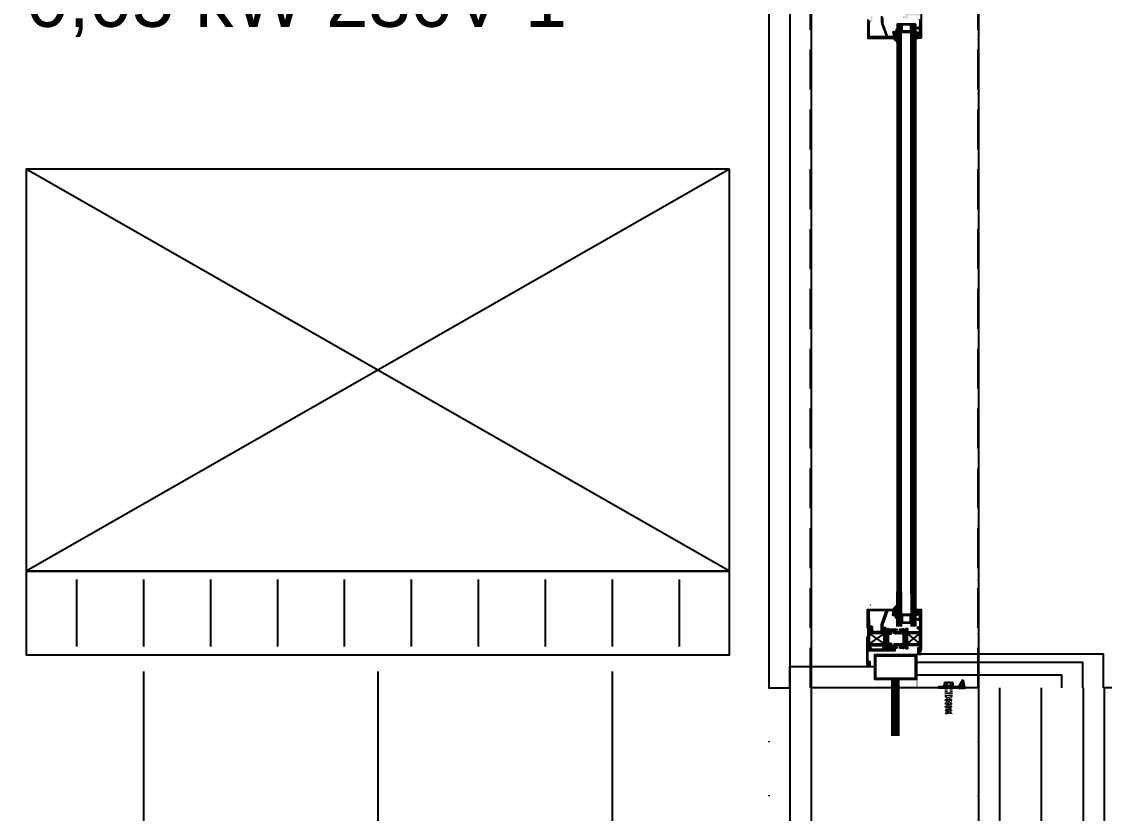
# Model space of a CAD drawing. Header units: inches. Extents: x 21 to 32698, y 13 to 3712.
# Drawn here: x 6717.4 to 6846.8, y 1292.1 to 1386.6 of the extents above; entities that cross this region are included whole.
import ezdxf

# ---------------------------------------------------------------- set-up
doc = ezdxf.new("R2010")
doc.units = ezdxf.units.IN
doc.header["$MEASUREMENT"] = 0
doc.set_wipeout_variables(frame=1)
for name, pattern in [('DOT', [6.35, 0, -6.35]), ('HIDDEN', [9.525, 6.35, -3.175]), ('IMPORT-HIDDEN2', [47.625, 31.75, -15.875])]:
    doc.linetypes.add(name, pattern=pattern)
doc.layers.add('MEK-ELK-GUC', color=6, linetype='Continuous')
doc.layers.add('MEK-ELK-VRF-IC', color=4, linetype='Continuous')
for name, color, linetype, lineweight in [('Z_MİM_-KM-BEAM-RAY', 8, 'DOT', 25), ('Z_MİM_-KM-GLAZ', 8, 'Continuous', 25), ('Z_MİM_-KM-GLAZ-CURT', 8, 'Continuous', 25), ('Z_MİM_-KM-IZO-THERMAL', 8, 'Continuous', 25), ('Z_MİM_-KM-IZO-THERMAL-ROCKWOOL', 8, 'BATTING', 25), ('Z_MİM_-KM-PATTERN-00', 8, 'Continuous', 25), ('Z_MİM_-KM-PAVEMENT', 8, 'Continuous', 25), ('Z_MİM_-KM-RAY-1', 8, 'IMPORT-HIDDEN2', 25), ('Z_MİM_-KM-STRS', 8, 'Continuous', 25), ('Z_MİM_-KM-WALL', 8, 'Continuous', 25), ('Z_MİM_-KM-WALL-IZO-TERMAL', 8, 'Continuous', 25), ('Z_MİM_-KM-WALL-PL', 8, 'Continuous', 25), ('Z_MİM_-KM-WALL-PLASTER', 8, 'Continuous', 25), ('Z_MİM_1', 8, 'Continuous', 25), ('Z_MİM_Aksesuar', 8, 'Continuous', 25), ('Z_MİM_aksesuar_k', 8, 'Continuous', 25), ('Z_MİM_AUDIT_D_040619093244-1', 8, 'Continuous', 25), ('Z_MİM_CELIK', 8, 'Continuous', 25), ('Z_MİM_fitiller_k', 8, 'Continuous', 25), ('Z_MİM_hatch_k', 8, 'Continuous', 25), ('Z_MİM_MYM_MEMBRAN_', 8, 'HIDDEN', 25), ('Z_MİM_PROFIL', 8, 'Continuous', 25), ('Z_MİM_yazı_numara_k', 8, 'Continuous', 25)]:
    doc.layers.add(name, color=color, linetype=linetype, lineweight=lineweight)
doc.layers.add('Z_MİM_-KM-WALL-TERMAL-PATTERN', color=8, linetype='BATTING', lineweight=25, plot=False)
doc.styles.add('MEK_ELK', font='arial.ttf')
doc.linetypes.add('BATTING', pattern='A,0.00254,-2.54,[134,ltypeshp.shx,S=2.54,R=0,X=-2.54,Y=0],-5.08,[134,ltypeshp.shx,S=2.54,R=180,X=2.54,Y=0],-2.54', length=10.16254)

# ---------------------------------------------------------------- blocks, each defined once
blk = doc.blocks.new('TRETUVAR')
at = {"layer": 'Z_MİM_-KM-PATTERN-00'}
h = blk.add_hatch(dxfattribs=at)
h.set_pattern_fill('AR-B816', color=256, scale=0.3, angle=90)
h.set_pattern_definition([(90, (21322.77, 490.03), (-60.96, 4e-15), []), (180, (21322.77, 490.03), (-60.96, -60.96), [60.96, -60.96])])
h.paths.add_polyline_path([(22632.77, 2700.03), (19252.77, 2700.03), (19252.77, 2750.03), (19097.77, 2750.03), (19097.77, 2610.03), (22542.77, 2610.03), (22542.77, 2080.13), (22697.77, 2080.13), (22697.77, 1460.13), (22542.77, 1460.13), (22542.77, 980.03), (21222.77, 980.03), (21222.77, 590.03), (20152.77, 590.03), (20152.77, 980.03), (19012.77, 980.03), (19012.77, 1635.03), (18722.77, 1635.03), (18722.77, 2610.03), (18807.77, 2610.03), (18807.77, 2750.03), (18632.77, 2750.03), (18632.77, 1545.03), (18922.77, 1545.03), (18922.77, 890.03), (19882.77, 890.03), (19882.77, 665.02), (20022.75, 665.03), (20022.77, 490.03), (21322.77, 490.03), (21322.77, 890.03), (22632.77, 890.03), (22632.77, 1220.13), (22797.77, 1220.13), (22797.77, 2180.13), (22632.77, 2180.13)])
h.paths.add_polyline_path([(19082.77, 2750.03), (18822.77, 2750.03), (18822.77, 2610.03), (19082.77, 2610.03)], flags=16)
at = {"layer": 'Z_MİM_-KM-PAVEMENT'}
blk.add_lwpolyline([(22542.77, 1460.13), (22542.77, 980.03), (21222.77, 980.03), (21222.77, 590.03), (20152.77, 590.03), (20152.77, 980.03), (19012.77, 980.03), (19012.77, 1635.03), (18722.77, 1635.03), (18722.77, 2610.03), (22542.77, 2610.03), (22542.77, 2080.13), (22697.77, 2080.13), (22697.77, 1460.13)], close=True, dxfattribs=at)
blk = doc.blocks.new('*U176')
at = {"layer": 'Z_MİM_AUDIT_D_040619093244-1'}
for points in [[(160.83, -3.18), (160.98, -3.18)], [(160.83, -3.28), (160.98, -3.28)], [(160.83, -3.5), (160.98, -3.5)], [(160.83, -3.55), (160.98, -3.55)], [(160.83, -3.78), (160.98, -3.78)], [(160.83, -3.88), (160.98, -3.88)], [(160.98, -3.18), (161.16, -3.25)], [(160.98, -3.88), (161.16, -3.8)], [(161.08, -3.5), (161.23, -3.5)], [(161.08, -3.55), (161.23, -3.55)], [(161.28, -3.4), (161.23, -3.28)], [(161.28, -3.65), (161.23, -3.78)], [(161.51, -3.2), (161.43, -3.18), (161.43, -3.39), (161.36, -3.4)], [(161.51, -3.85), (161.43, -3.88), (161.43, -3.66), (161.36, -3.65)], [(161.37, -3.49), (161.47, -3.49)], [(161.39, -3.56), (161.49, -3.56)], [(161.42, -3.49), (161.44, -3.56)], [(161.57, -3.49), (161.67, -3.48)], [(161.58, -3.23), (161.63, -3.31)], [(161.58, -3.83), (161.63, -3.74)], [(161.59, -3.56), (161.7, -3.57)], [(161.62, -3.48), (161.65, -3.57)], [(161.83, -3.38), (161.75, -3.38)], [(161.91, -3.85), (161.83, -3.88), (161.83, -3.67), (161.75, -3.67)], [(161.77, -3.48), (161.86, -3.48)], [(161.8, -3.57), (161.9, -3.58)], [(161.82, -3.48), (161.85, -3.57)], [(161.83, -3.18), (161.91, -3.2)], [(161.83, -3.18), (161.83, -3.38)], [(161.96, -3.47), (162.06, -3.47)], [(161.98, -3.23), (162.03, -3.31)], [(161.98, -3.83), (162.03, -3.74)], [(162, -3.58), (162.1, -3.58)], [(162.01, -3.47), (162.05, -3.58)], [(162.31, -3.2), (162.23, -3.18), (162.23, -3.36), (162.15, -3.36)], [(162.31, -3.85), (162.23, -3.88), (162.23, -3.69), (162.15, -3.69)], [(162.16, -3.46), (162.26, -3.46)], [(162.2, -3.59), (162.3, -3.59)], [(162.21, -3.46), (162.25, -3.59)], [(162.36, -3.46), (162.46, -3.45)], [(162.43, -3.31), (162.38, -3.23)], [(162.43, -3.74), (162.38, -3.83)], [(162.4, -3.59), (162.51, -3.6)], [(162.41, -3.46), (162.46, -3.6)], [(162.63, -3.34), (162.54, -3.35)], [(162.63, -3.71), (162.54, -3.7)], [(162.56, -3.45), (162.66, -3.45)], [(162.61, -3.45), (162.66, -3.6)], [(162.61, -3.6), (162.71, -3.61)], [(162.63, -3.18), (162.71, -3.2)], [(162.63, -3.18), (162.63, -3.34)], [(162.63, -3.88), (162.63, -3.71)], [(162.63, -3.88), (162.71, -3.85)], [(162.75, -3.44), (162.85, -3.44)], [(162.78, -3.23), (162.83, -3.31)], [(162.78, -3.83), (162.83, -3.74)], [(162.8, -3.44), (162.86, -3.61)], [(162.81, -3.61), (162.91, -3.61)], [(163.03, -3.33), (162.94, -3.33)], [(163.03, -3.72), (162.94, -3.72)], [(162.95, -3.44), (163.05, -3.43)], [(163, -3.43), (163.06, -3.62)], [(163.01, -3.62), (163.11, -3.62)], [(163.03, -3.18), (163.03, -3.33)], [(163.03, -3.18), (163.11, -3.2)], [(163.03, -3.88), (163.03, -3.72)], [(163.03, -3.88), (163.11, -3.85)]]:
    blk.add_lwpolyline(points, dxfattribs=at)
blk.add_wipeout([(160, -25), (160, 16.5), (0, 16.5), (0, -25)])
h = blk.add_hatch()
h.set_pattern_fill('EARTH', color=256, scale=0.03, angle=-90)
h.set_pattern_definition([(270, (-66255.56633, 147327.28475), (0.1905, -0.1905), [0.1905, -0.1905]), (270, (-66255.49489, 147327.28475), (0.1905, -0.1905), [0.1905, -0.1905]), (270, (-66255.42345, 147327.28475), (0.1905, -0.1905), [0.1905, -0.1905]), (360, (-66255.39964, 147327.26094), (0.1905, 0.1905), [0.1905, -0.1905]), (360, (-66255.39964, 147327.1895), (0.1905, 0.1905), [0.1905, -0.1905]), (360, (-66255.39964, 147327.11806), (0.1905, 0.1905), [0.1905, -0.1905])])
edge = h.paths.add_edge_path()
edge.add_arc((155.44, -6.8), 0.02, 0, 45, ccw=False)
edge.add_line((155.46, -6.8), (155.46, -6.99))
edge.add_arc((155.26, -6.99), 0.2, 284.3123, 360, ccw=False)
edge.add_line((155.31, -7.18), (156, -7.18))
edge.add_line((156, -7.18), (156, -6.78))
edge.add_arc((155.72, -6.54), 0.367, 222.7927, 319.8641, ccw=False)
h = blk.add_hatch()
h.set_pattern_fill('EARTH', color=256, scale=0.03, angle=-90)
h.set_pattern_definition([(270, (-66255.60472, 147327.28475), (0.1905, -0.1905), [0.1905, -0.1905]), (270, (-66255.53328, 147327.28475), (0.1905, -0.1905), [0.1905, -0.1905]), (270, (-66255.46184, 147327.28475), (0.1905, -0.1905), [0.1905, -0.1905]), (360, (-66255.43803, 147327.26094), (0.1905, 0.1905), [0.1905, -0.1905]), (360, (-66255.43803, 147327.1895), (0.1905, 0.1905), [0.1905, -0.1905]), (360, (-66255.43803, 147327.11806), (0.1905, 0.1905), [0.1905, -0.1905])])
h.paths.add_polyline_path([(157.46, -13.33), (157.46, -12.93), (157.01, -12.93), (157.01, -13.24, -0.326686)])
at = {"layer": 'Z_MİM_Aksesuar'}
h = blk.add_hatch(dxfattribs=at)
h.set_pattern_fill('ANSI37', color=256, angle=180, style=0)
h.set_pattern_definition([(135, (336.59067, -0.34935), (0.08838835, 0.08838835), []), (45, (336.59067, -0.34935), (0.08838835, -0.08838835), [])])
h.paths.add_polyline_path([(159.13, -1.77), (160, -2.27), (160.15, -2.27), (160.15, -1.58)])
at = {"layer": 'Z_MİM_CELIK', "linetype": 'Continuous'}
h = blk.add_hatch(dxfattribs=at)
h.set_pattern_fill('ANSI31', color=256, style=0)
h.set_pattern_definition([(45, (9409.53063, -13494.84769), (-0.08838834765, 0.08838834765), [])])
h.paths.add_polyline_path([(158.88, -7.5), (158.88, -12.2), (156.18, -12.2), (156.18, -7.5)], flags=16)
h.paths.add_polyline_path([(159.03, -7.35), (159.03, -12.35), (156.03, -12.35), (156.03, -7.35)])
at = {"layer": 'Z_MİM_fitiller_k'}
h = blk.add_hatch(dxfattribs=at)
h.set_pattern_fill('NET', color=256, scale=0.03, style=0)
h.set_pattern_definition([(360, (-330.70444, -43.61456), (0, 0.09525), []), (90, (-330.70444, -43.61456), (-0.09525, 0), [])])
h.paths.add_polyline_path([(82.13, -9.88), (82.07, -9.94, -0.273588), (81.87, -9.98), (81.76, -9.94), (81.62, -9.87), (81.3, -9.72), (81.27, -9.67), (81.29, -9.66), (81.31, -9.66), (81.8, -9.7, 0.108374), (81.81, -9.7), (82.32, -9.72), (82.49, -9.71), (82.75, -9.66), (82.8, -9.66), (82.83, -9.66), (82.85, -9.68), (82.85, -9.71), (82.83, -9.75), (82.47, -10.1), (82.41, -10.1), (82.41, -9.88)])
h = blk.add_hatch(dxfattribs=at)
h.set_pattern_fill('NET', color=256, scale=0.03, style=0)
h.set_pattern_definition([(180, (563.75645, -43.59456), (0, 0.09525), []), (90, (563.75645, -43.59456), (0.09525, 0), [])])
h.paths.add_polyline_path([(150.64, -9.9), (150.64, -10.12), (150.58, -10.12), (150.22, -9.77), (150.2, -9.73), (150.2, -9.7), (150.22, -9.68), (150.25, -9.68), (150.3, -9.68), (150.56, -9.73), (150.73, -9.74), (151.24, -9.72, 0.108374), (151.25, -9.72), (151.74, -9.68), (151.76, -9.68), (151.79, -9.69), (151.75, -9.74), (151.43, -9.89), (151.29, -9.96), (151.18, -10, -0.273588), (150.98, -9.96), (150.93, -9.9)])
at = {"layer": 'Z_MİM_hatch_k'}
h = blk.add_hatch(dxfattribs=at)
h.set_pattern_fill('NET3', color=256, scale=0.025, angle=90, style=0)
h.set_pattern_definition([(90, (-307.99348, -43.53575), (-0.079375, 0), []), (150, (-307.99348, -43.53575), (-0.0396875, -0.068740766), []), (210, (-307.99348, -43.53575), (0.0396875, -0.068740766), [])])
h.paths.add_polyline_path([(82.04, -7.49), (81.81, -7.42), (81.72, -7.36, -0.770223), (81.75, -7.3), (81.94, -7.31, -0.000641), (81.94, -7.31, -0.12579), (81.97, -7.31, 0.85557), (81.98, -7.3, -0.196262), (81.96, -7.3), (81.8, -7.3, -0.411763), (81.75, -7.25, -0.405658), (81.77, -7.23), (81.95, -7.23, 0.414214), (81.97, -7.21), (81.97, -7.12), (81.93, -7.12, -0.715976), (81.92, -7.09), (82.03, -7, -0.165518), (82.05, -6.99), (82.14, -6.99, -0.165518), (82.16, -7), (82.27, -7.09, -0.715976), (82.26, -7.12), (82.22, -7.12), (82.22, -7.21, 0.414214), (82.24, -7.23), (82.4, -7.23, -0.414214), (82.42, -7.25), (82.47, -7.35, -0.218314), (82.45, -7.39), (82.33, -7.49)])
h.paths.add_polyline_path([(82.28, -7.42, 0.177462), (82.32, -7.41), (82.33, -7.39, -0.203511), (82.4, -7.36, 0.732657), (82.4, -7.36, 0.410363), (82.4, -7.35, 0.416483), (82.39, -7.35), (82.35, -7.3), (82.17, -7.3, -0.196262), (82.13, -7.29, 0.664495), (82.1, -7.3), (82.09, -7.32, -0.219093), (82.02, -7.34), (81.86, -7.34, -0.137646), (81.8, -7.33, 1.387644), (81.8, -7.35), (81.85, -7.36), (82.05, -7.42)], flags=16)
h.paths.add_polyline_path([(82.16, -7.21), (82.16, -7.1, 0.255859), (82.15, -7.08), (82.12, -7.06, 0.292354), (82.07, -7.06), (82.04, -7.08, 0.255859), (82.03, -7.1), (82.03, -7.21, 0.414214), (82.05, -7.23), (82.14, -7.23, 0.414214)], flags=16)
h = blk.add_hatch(dxfattribs=at)
h.set_pattern_fill('NET', color=256, scale=0.03, angle=180, style=0)
h.set_pattern_definition([(360, (111.42169, 62.03531), (0, -0.09525), []), (270, (111.42169, 62.03531), (-0.09525, 0), [])])
h.paths.add_polyline_path([(151.09, -7.32), (151.28, -7.36, -0.594487), (151.31, -7.44), (151.23, -7.52), (151.04, -7.59), (150.75, -7.59), (150.66, -7.51, -0.218314), (150.64, -7.47), (150.64, -7.25, -0.414214), (150.66, -7.23), (150.82, -7.23, 0.414214), (150.84, -7.21), (150.84, -7.12), (150.8, -7.12, -0.715976), (150.79, -7.09), (150.91, -6.99), (151.02, -6.99), (151.14, -7.09, -0.715976), (151.13, -7.12), (151.09, -7.12), (151.09, -7.21, 0.414214), (151.11, -7.23), (151.29, -7.23, -0.414214), (151.31, -7.25, -0.414214), (151.26, -7.3), (151.1, -7.3, -0.196262), (151.07, -7.29, 1.871962), (151.06, -7.32, -0.148726)])
h.paths.add_polyline_path([(150.9, -7.21), (150.9, -7.09), (150.94, -7.06, -0.292354), (150.99, -7.06), (151.03, -7.09), (151.03, -7.21, -0.414214), (151.01, -7.23), (150.92, -7.23, -0.414214)], flags=16)
h.paths.add_polyline_path([(150.89, -7.3, 0.196262), (150.93, -7.29, -0.664495), (150.96, -7.3), (150.96, -7.33, 0.360529), (151, -7.37), (151.2, -7.41, 0.267949), (151.22, -7.41, -1.211391), (151.24, -7.44), (151.19, -7.46), (151.03, -7.52), (150.77, -7.52), (150.74, -7.49, 0.175046), (150.71, -7.48, -0.629075), (150.7, -7.45, 0.175045), (150.71, -7.42), (150.71, -7.3)], flags=16)
h = blk.add_hatch(dxfattribs=at)
h.set_pattern_fill('DOTS', color=256, scale=0.05, angle=60, style=0)
h.set_pattern_definition([(60, (-308.370135, -104.39012), (-0.048897016, 0.074057883), [0, -0.079375])])
h.paths.add_polyline_path([(153.09, -10.59), (153.32, -10.59, -0.414214), (153.34, -10.61), (153.34, -10.73, -0.131652), (153.32, -10.79), (153.29, -10.85), (153.23, -10.95, 0.131652), (153.23, -10.97), (153.23, -10.99, 0.414214), (153.27, -11.03), (153.81, -11.03), (153.84, -11), (154.44, -11), (154.47, -11.03), (155.01, -11.03, 0.414214), (155.05, -10.99), (155.05, -10.97, 0.131652), (155.05, -10.95), (154.99, -10.85), (154.96, -10.79, -0.131652), (154.94, -10.73), (154.94, -10.61, -0.414214), (154.96, -10.59), (155.19, -10.59, 0.414214), (155.29, -10.49), (155.29, -9.75, 0.236068), (155.27, -9.71), (155.15, -9.71, 0.414214), (155.13, -9.73), (155.13, -9.83), (154.94, -9.83), (154.94, -9.53), (154.94, -9.23), (155.13, -9.23), (155.13, -9.33, 0.414214), (155.15, -9.35), (155.27, -9.35, 0.414214), (155.29, -9.33), (155.29, -9.17, 0.414214), (155.19, -9.07), (154.96, -9.07, -0.414214), (154.94, -9.05), (154.94, -8.93, -0.131652), (154.96, -8.87), (154.99, -8.81), (155.05, -8.72, 0.131652), (155.05, -8.7), (155.05, -8.67, 0.414214), (155.01, -8.63), (154.47, -8.63), (154.44, -8.66), (153.84, -8.66), (153.81, -8.63), (153.27, -8.63, 0.414214), (153.23, -8.67), (153.23, -8.7, 0.131652), (153.23, -8.72), (153.29, -8.81), (153.32, -8.87, -0.131652), (153.34, -8.93), (153.34, -9.05, -0.414214), (153.32, -9.07), (153.09, -9.07, 0.414214), (152.99, -9.17), (152.99, -9.33, 0.414214), (153.01, -9.35), (153.13, -9.35, 0.414214), (153.15, -9.33), (153.15, -9.23), (153.34, -9.23), (153.34, -9.53), (153.34, -9.83), (153.15, -9.83), (153.15, -9.73, 0.414214), (153.13, -9.71), (153.01, -9.71, 0.236068), (152.99, -9.75), (152.99, -10.49, 0.414214)])
h.paths.add_polyline_path([(153.26, -10.34, -0.414214), (153.24, -10.32), (153.24, -10.05, -0.414214), (153.26, -10.03), (153.44, -10.03, 0.414214), (153.54, -9.93), (153.54, -8.93, -0.414214), (153.56, -8.91), (154.72, -8.91, -0.414214), (154.74, -8.93), (154.74, -9.93, 0.414214), (154.84, -10.03), (155.02, -10.03, -0.414214), (155.04, -10.05), (155.04, -10.32, -0.414214), (155.02, -10.34), (154.79, -10.34, 0.414214), (154.69, -10.44), (154.69, -10.65, -0.414214), (154.59, -10.75), (153.69, -10.75, -0.414214), (153.59, -10.65), (153.59, -10.44, 0.414214), (153.49, -10.34)], flags=16)
at = {"layer": 'Z_MİM_PROFIL'}
h = blk.add_hatch(dxfattribs=at)
h.set_pattern_fill('ANSI37', color=256, scale=0.2, style=0)
h.set_pattern_definition([(315, (2686.23092, 9681.967574), (-0.01767766953, -0.01767766953), []), (225, (2686.23092, 9681.967574), (-0.01767766953, 0.01767766953), [])])
h.paths.add_polyline_path([(160, -2.27), (159.13, -1.77), (159.08, -1.86), (159.9, -2.33), (159.9, -4.72), (160, -4.72)])
h = blk.add_hatch(color=256, dxfattribs=at)
h.paths.add_polyline_path([(79.79, -8.63), (78.91, -8.63), (78.03, -8.63, 0.843039), (77.97, -8.64), (77.97, -8.66), (78.03, -8.88), (78.06, -8.89, -0.573146), (78.07, -8.92), (78.03, -8.96, -0.176327), (78.02, -8.96), (77.78, -8.98, -0.440011), (77.74, -8.95), (77.74, -8.9, -0.175452), (77.75, -8.88), (77.84, -8.76), (77.84, -8.63), (77.75, -8.62, -0.368919), (77.71, -8.58), (77.71, -8.46, -0.461006), (77.76, -8.42), (78.09, -8.47, 0.461006), (78.11, -8.45), (78.11, -7.74), (78.14, -7.71), (78.11, -7.68), (78.11, -6.95), (77.75, -6.95), (77.75, -7.14, -0.414214), (77.69, -7.2), (77.57, -7.2, -0.414214), (77.51, -7.14), (77.51, -7.1), (77.63, -7.1), (77.63, -6.93), (76.59, -6.93), (76.59, -7.1), (76.71, -7.1), (76.71, -7.14, -0.414214), (76.65, -7.2), (76.55, -7.2, -0.414214), (76.49, -7.14), (76.49, -6.94), (76.09, -6.94, 0.414214), (76.07, -6.96), (76.07, -7.23), (75.94, -7.23, -0.312902), (75.89, -7.2), (75.87, -7.16, -0.523343), (75.89, -7.13), (75.95, -7.13, 0.414214), (75.97, -7.11), (75.97, -6.97, 0.414214), (75.92, -6.92), (75.56, -6.92, 0.414214), (75.51, -6.97), (75.51, -7.11, 0.414214), (75.53, -7.13), (75.59, -7.13, -0.523343), (75.61, -7.16), (75.6, -7.2, -0.312902), (75.55, -7.23), (75.41, -7.23), (75.41, -6.8, -0.414214), (75.43, -6.78), (82.39, -6.78, -0.414214), (82.41, -6.8), (82.41, -7.23), (82.28, -7.23, -0.312902), (82.23, -7.2), (82.21, -7.16, -0.523343), (82.23, -7.13), (82.29, -7.13, 0.414214), (82.31, -7.11), (82.31, -6.97, 0.414214), (82.26, -6.92), (81.9, -6.92, 0.414214), (81.85, -6.97), (81.85, -7.11, 0.414214), (81.87, -7.13), (81.93, -7.13, -0.523343), (81.95, -7.16), (81.94, -7.2, -0.312902), (81.89, -7.23), (81.75, -7.23), (81.75, -6.96, 0.414214), (81.73, -6.94), (81.33, -6.94), (81.33, -7.14, -0.414214), (81.27, -7.2), (81.17, -7.2, -0.414214), (81.11, -7.14), (81.11, -7.1), (81.23, -7.1), (81.23, -6.93), (80.19, -6.93), (80.19, -7.1), (80.31, -7.1), (80.31, -7.14, -0.414214), (80.25, -7.2), (80.13, -7.2, -0.414214), (80.07, -7.14), (80.07, -6.95), (79.71, -6.95), (79.71, -7.68), (79.68, -7.71), (79.71, -7.74), (79.71, -8.45, 0.461006), (79.74, -8.47), (80.07, -8.42, -0.461006), (80.11, -8.46), (80.11, -8.58, -0.368919), (80.08, -8.62), (79.98, -8.63), (79.98, -8.76), (80.08, -8.88, -0.175452), (80.08, -8.9), (80.08, -8.95, -0.440011), (80.05, -8.98), (79.81, -8.96, -0.176327), (79.8, -8.96), (79.76, -8.92, -0.573146), (79.77, -8.89), (79.8, -8.88), (79.85, -8.66), (79.85, -8.64, 0.843039)])
h.paths.add_polyline_path([(79.54, -8.47), (79.54, -8.27), (79.57, -8.27), (79.57, -7.15), (79.54, -7.15), (79.54, -6.95), (78.91, -6.95), (78.28, -6.95), (78.28, -7.15), (78.25, -7.15), (78.25, -8.27), (78.28, -8.27), (78.28, -8.47), (78.91, -8.47)], flags=16)
h = blk.add_hatch(color=256, dxfattribs=at)
h.paths.add_polyline_path([(155.24, -7.16, 0.447214), (155.26, -7.18, 0.381966), (155.44, -6.99), (155.44, -6.8, 0.414214), (155.42, -6.78), (150.66, -6.78, 0.414214), (150.64, -6.8), (150.64, -7.23), (150.78, -7.23, 0.746966), (150.8, -7.14, -0.236898), (150.82, -7.13), (150.74, -7.13), (150.74, -6.92), (151.2, -6.92), (151.2, -7.13), (151.12, -7.13, 4.221222), (151.14, -7.14, 0.746966), (151.16, -7.23), (151.3, -7.23), (151.3, -6.94), (151.72, -6.94), (151.72, -7.14, 0.742955), (151.83, -7.18, 1.074745), (151.92, -7.1), (151.82, -7.1), (151.82, -6.93), (152.86, -6.93), (152.86, -7.1), (152.75, -7.1, 0.648232), (152.8, -7.2), (152.92, -7.2, 0.414214), (152.98, -7.14), (152.98, -6.95), (153.34, -6.95), (153.34, -7.68), (153.37, -7.71), (153.34, -7.74), (153.34, -8.47), (152.99, -8.42, 0.461006), (152.94, -8.46), (152.94, -8.58, 0.368919), (152.97, -8.62), (153.07, -8.63), (153.07, -8.76), (152.98, -8.88, 0.697699), (153, -8.92, 1.138359), (153, -8.98), (153.24, -8.96, 0.176327), (153.25, -8.96), (153.27, -8.94), (153.19, -8.63), (153.2, -8.63, -0.707107), (153.26, -8.63), (154.14, -8.63), (155.02, -8.63, -0.843039), (155.08, -8.64), (155.08, -8.66), (155.01, -8.94), (155.02, -8.96, 0.176327), (155.04, -8.96), (155.28, -8.98, 1.138359), (155.27, -8.92, 0.697699), (155.3, -8.88), (155.21, -8.76), (155.21, -8.63), (155.31, -8.62, 0.368919), (155.34, -8.58), (155.34, -8.46, 0.461006), (155.29, -8.42), (154.94, -8.47), (154.94, -7.74), (154.91, -7.71), (154.94, -7.68), (154.94, -6.95), (155.24, -6.95)])
h.paths.add_polyline_path([(153.51, -8.47), (153.51, -8.27), (153.48, -8.27), (153.48, -7.15), (153.51, -7.15), (153.51, -6.95), (154.14, -6.95), (154.77, -6.95), (154.77, -7.15), (154.8, -7.15), (154.8, -8.27), (154.77, -8.27), (154.77, -8.47), (154.14, -8.47)], flags=16)
at = {"layer": 'Z_MİM_PROFIL', "ltscale": 10}
h = blk.add_hatch(color=256, dxfattribs=at)
edge = h.paths.add_edge_path()
edge.add_arc((80.5, -10.89), 0.5, 270, 290, ccw=False)
edge.add_line((80.5, -11.39), (80.01, -11.39))
edge.add_arc((80.01, -11.37), 0.02, 180, 270, ccw=False)
edge.add_line((79.99, -11.37), (79.99, -11.26))
edge.add_arc((79.97, -11.26), 0.02, 360, 493.171)
edge.add_line((79.96, -11.25), (79.76, -11.44))
edge.add_arc((79.79, -11.47), 0.05, 133.171, 270)
edge.add_line((79.79, -11.52), (80.5, -11.52))
edge.add_arc((80.5, -10.89), 0.63, 270, 290)
edge.add_line((80.72, -11.49), (82.2, -10.95))
edge.add_arc((82.21, -11), 0.05, 0, 110, ccw=False)
edge.add_line((82.26, -11), (82.26, -12.97))
edge.add_arc((82.21, -12.97), 0.05, 269, 360, ccw=False)
edge.add_line((82.21, -13.02), (80.51, -12.99))
edge.add_arc((80.51, -12.89), 0.1, 180, 269, ccw=False)
edge.add_line((80.41, -12.89), (80.41, -12.72))
edge.add_arc((80.31, -12.72), 0.1, 0, 90)
edge.add_line((80.31, -12.62), (79.8, -12.62))
edge.add_arc((79.8, -12.67), 0.05, 90, 232.7072)
edge.add_line((79.77, -12.71), (79.92, -12.84))
edge.add_arc((79.93, -12.82), 0.02, 232.7072, 329.5738)
edge.add_line((79.95, -12.83), (79.98, -12.77))
edge.add_line((79.98, -12.77), (80.21, -12.77))
edge.add_arc((80.21, -12.82), 0.05, 0, 90, ccw=False)
edge.add_line((80.26, -12.82), (80.26, -13.03))
edge.add_line((80.26, -13.03), (80.21, -13.03))
edge.add_line((80.21, -13.03), (80.21, -13.18))
edge.add_line((80.21, -13.18), (82.41, -13.18))
edge.add_line((82.41, -13.18), (82.41, -9.88))
edge.add_line((82.41, -9.88), (82.12, -9.88))
edge.add_line((82.12, -9.88), (82.12, -9.99))
edge.add_line((82.12, -9.99), (81.83, -9.99))
edge.add_arc((81.83, -10.17), 0.18, 90, 151.4281)
edge.add_arc((81.73, -10.12), 0.065, 151.4281, 331.4281)
edge.add_arc((81.83, -10.17), 0.05, 90, 151.4281, ccw=False)
edge.add_line((81.83, -10.12), (82.21, -10.12))
edge.add_arc((82.21, -10.17), 0.05, 0, 90, ccw=False)
edge.add_line((82.26, -10.17), (82.26, -10.75))
edge.add_arc((82.21, -10.75), 0.05, -70, 0, ccw=False)
edge.add_line((82.23, -10.8), (80.67, -11.36))
h = blk.add_hatch(color=256, dxfattribs=at)
edge = h.paths.add_edge_path()
edge.add_arc((152.55, -10.91), 0.5, 250, 270)
edge.add_line((152.55, -11.41), (153.04, -11.41))
edge.add_arc((153.04, -11.39), 0.02, 270, 360)
edge.add_line((153.06, -11.39), (153.06, -11.28))
edge.add_arc((153.08, -11.28), 0.02, 46.829, 180, ccw=False)
edge.add_line((153.09, -11.27), (153.29, -11.46))
edge.add_arc((153.26, -11.49), 0.05, -90, 46.829, ccw=False)
edge.add_line((153.26, -11.54), (152.55, -11.54))
edge.add_arc((152.55, -10.91), 0.63, 250, 270, ccw=False)
edge.add_line((152.33, -11.51), (150.86, -10.97))
edge.add_arc((150.84, -11.02), 0.05, 70, 180)
edge.add_line((150.79, -11.02), (150.79, -12.99))
edge.add_arc((150.84, -12.99), 0.05, 180, 271)
edge.add_line((150.84, -13.04), (152.54, -13.01))
edge.add_arc((152.54, -12.91), 0.1, 271, 360)
edge.add_line((152.64, -12.91), (152.64, -12.74))
edge.add_arc((152.74, -12.74), 0.1, 90, 180, ccw=False)
edge.add_line((152.74, -12.64), (153.25, -12.64))
edge.add_arc((153.25, -12.69), 0.05, -52.7072, 90, ccw=False)
edge.add_line((153.28, -12.73), (153.13, -12.86))
edge.add_arc((153.12, -12.84), 0.02, 210.4262, 307.2928, ccw=False)
edge.add_line((153.1, -12.85), (153.07, -12.79))
edge.add_line((153.07, -12.79), (152.84, -12.79))
edge.add_arc((152.84, -12.84), 0.05, 90, 180)
edge.add_line((152.79, -12.84), (152.79, -13.05))
edge.add_line((152.79, -13.05), (152.84, -13.05))
edge.add_line((152.84, -13.05), (152.84, -13.2))
edge.add_line((152.84, -13.2), (150.64, -13.2))
edge.add_line((150.64, -13.2), (150.64, -9.9))
edge.add_line((150.64, -9.9), (150.93, -9.9))
edge.add_line((150.93, -9.9), (150.93, -10.01))
edge.add_line((150.93, -10.01), (151.22, -10.01))
edge.add_arc((151.22, -10.19), 0.18, 28.5719, 90, ccw=False)
edge.add_arc((151.32, -10.14), 0.065, -151.4281, 28.5719, ccw=False)
edge.add_arc((151.22, -10.19), 0.05, 28.5719, 90)
edge.add_line((151.22, -10.14), (150.84, -10.14))
edge.add_arc((150.84, -10.19), 0.05, 90, 180)
edge.add_line((150.79, -10.19), (150.79, -10.77))
edge.add_arc((150.84, -10.77), 0.05, 180, 250)
edge.add_line((150.82, -10.82), (152.38, -11.38))
at = {"layer": 'Z_MİM_PROFIL'}
blk.add_hatch(color=256, dxfattribs=at).paths.add_polyline_path([(154.01, -13.18), (154.01, -13.3), (157.01, -13.3), (157.01, -12.9), (156.89, -12.9), (156.89, -13.18), (155.57, -13.18), (155.57, -9.92), (155.45, -9.92), (155.45, -13.18)])
h = blk.add_hatch(color=256, dxfattribs=at)
h.paths.add_polyline_path([(155.24, -12.98), (154.94, -12.98), (154.94, -12.11), (154.91, -12.08), (154.94, -12.05), (154.94, -11.18), (155.24, -11.18), (155.24, -11.36, 0.447214), (155.26, -11.38, 0.381966), (155.44, -11.19), (155.44, -11.03), (155.21, -11.03), (155.21, -10.9), (155.3, -10.79, 0.697699), (155.27, -10.74, 1.138359), (155.28, -10.68), (155.04, -10.71, 0.176327), (155.02, -10.71), (155.01, -10.73), (155.09, -11.03), (155.08, -11.03, -0.707107), (155.02, -11.03), (154.14, -11.03), (153.26, -11.03, -0.843039), (153.2, -11.02), (153.2, -11), (153.27, -10.73), (153.25, -10.71, 0.176327), (153.24, -10.71), (153, -10.68, 1.138359), (153, -10.74, 0.697699), (152.98, -10.79), (153.07, -10.9), (153.07, -11.03), (152.84, -11.03), (152.84, -11.19, 0.381966), (153.02, -11.38, 0.447214), (153.04, -11.36), (153.04, -11.18), (153.34, -11.18), (153.34, -12.05), (153.37, -12.08), (153.34, -12.11), (153.34, -12.98), (153.04, -12.98), (153.04, -12.8, 0.447214), (153.02, -12.78, 0.381966), (152.84, -12.98), (152.84, -13.16, 0.414214), (152.86, -13.18), (154.14, -13.18), (155.42, -13.18, 0.414214), (155.44, -13.16), (155.44, -12.98, 0.381966), (155.26, -12.78, 0.447214), (155.24, -12.8)])
h.paths.add_polyline_path([(153.51, -11.19), (154.14, -11.19), (154.77, -11.19), (154.77, -11.39), (154.8, -11.39), (154.8, -12.83), (154.77, -12.83), (154.77, -13.03), (154.14, -13.03), (153.51, -13.03), (153.51, -12.83), (153.48, -12.83), (153.48, -11.39), (153.51, -11.39)], flags=16)
at = {"layer": 'Z_MİM_yazı_numara_k'}
h = blk.add_hatch(dxfattribs=at)
h.set_pattern_fill('LINE', color=256, scale=0.0375, angle=45, style=0)
h.set_pattern_definition([(135, (75.257181, -20.43962), (0.00331456304, 0.00331456304), [])])
edge = h.paths.add_edge_path()
edge.add_arc((150.71, -12.09), 0.0271, 0, 360)
for points in [[(160, 0), (160, -20)], [(155.26, -7.18), (156, -7.18)], [(157.01, -12.93), (157.46, -12.93)], [(157.01, -13.24), (157.01, -12.93)]]:
    blk.add_lwpolyline(points)
blk.add_lwpolyline([(153.51, -7.15), (153.48, -7.15), (153.48, -8.27), (153.51, -8.27), (153.51, -8.47), (154.14, -8.47), (154.77, -8.47), (154.77, -8.27), (154.8, -8.27), (154.8, -7.15), (154.77, -7.15), (154.77, -6.95), (154.14, -6.95), (153.51, -6.95)], close=True)
for points in [[(155.45, -6.79, -0.198912), (155.46, -6.8), (155.46, -6.99, -0.342804), (155.31, -7.18), (156, -7.18), (156, -6.78, -0.450842)], [(153.27, -11.03, -0.414214), (153.23, -10.99), (153.23, -10.97, -0.131652), (153.23, -10.95), (153.29, -10.85), (153.32, -10.79, 0.131652), (153.34, -10.73), (153.34, -10.61, 0.414214), (153.32, -10.59), (153.09, -10.59, -0.414214), (152.99, -10.49), (152.99, -9.75, -0.236068), (153.01, -9.71), (153.13, -9.71, -0.414214), (153.15, -9.73), (153.15, -9.83), (153.34, -9.83), (153.34, -9.53), (153.34, -9.23), (153.15, -9.23), (153.15, -9.33, -0.414214), (153.13, -9.35), (153.01, -9.35, -0.414214), (152.99, -9.33), (152.99, -9.17, -0.414214), (153.09, -9.07), (153.32, -9.07, 0.414214), (153.34, -9.05), (153.34, -8.93, 0.131652), (153.32, -8.87), (153.29, -8.81), (153.23, -8.72, -0.131652), (153.23, -8.7), (153.23, -8.67, -0.414214), (153.27, -8.63), (153.81, -8.63), (153.84, -8.66), (154.44, -8.66), (154.47, -8.63), (155.01, -8.63, -0.414214), (155.05, -8.67), (155.05, -8.7, -0.131652), (155.05, -8.72), (154.99, -8.81), (154.96, -8.87, 0.131652), (154.94, -8.93), (154.94, -9.05, 0.414214), (154.96, -9.07), (155.19, -9.07, -0.414214), (155.29, -9.17), (155.29, -9.33, -0.414214), (155.27, -9.35), (155.15, -9.35, -0.414214), (155.13, -9.33), (155.13, -9.23), (154.94, -9.23), (154.94, -9.53), (154.94, -9.83), (155.13, -9.83), (155.13, -9.73, -0.414214), (155.15, -9.71), (155.27, -9.71, -0.236068), (155.29, -9.75), (155.29, -10.49, -0.414214), (155.19, -10.59), (154.96, -10.59, 0.414214), (154.94, -10.61), (154.94, -10.73, 0.131652), (154.96, -10.79), (154.99, -10.85), (155.05, -10.95, -0.131652), (155.05, -10.97), (155.05, -10.99, -0.414214), (155.01, -11.03), (154.47, -11.03), (154.44, -11), (153.84, -11), (153.81, -11.03)], [(153.49, -10.34, -0.414214), (153.59, -10.44), (153.59, -10.65, 0.414214), (153.69, -10.75), (154.59, -10.75, 0.414214), (154.69, -10.65), (154.69, -10.44, -0.414214), (154.79, -10.34), (155.02, -10.34, 0.414214), (155.04, -10.32), (155.04, -10.05, 0.414214), (155.02, -10.03), (154.84, -10.03, -0.414214), (154.74, -9.93), (154.74, -8.93, 0.414214), (154.72, -8.91), (153.56, -8.91, 0.414214), (153.54, -8.93), (153.54, -9.93, -0.414214), (153.44, -10.03), (153.26, -10.03, 0.414214), (153.24, -10.05), (153.24, -10.32, 0.414214), (153.26, -10.34)]]:
    blk.add_lwpolyline(points, format="xyb", close=True)
blk.add_lwpolyline([(157.01, -12.93), (157.46, -12.93), (157.46, -13.33, 0.326686), (157.01, -13.24, 0.291534)], format="xyb")
for centre, radius, start, end in [((155.72, -6.54), 0.368, 222.8375, 320.3541), ((157.17, -13.59), 0.392, 41.3675, 114.1786)]:
    blk.add_arc(centre, radius, start, end)
at = {"layer": 'Z_MİM_-KM-GLAZ-CURT'}
for points in [[(0, 15), (0, 18.5), (160, 18.5), (160, 15)], [(0, -22.5), (0, -25), (160, -25), (160, -22.5)]]:
    blk.add_lwpolyline(points, dxfattribs=at)
at = {"layer": 'Z_MİM_-KM-RAY-1', "ltscale": 0.15}
for p, q in [((160, 0), (0, 0)), ((160, -20), (0, -20))]:
    blk.add_line(p, q, dxfattribs=at)
at = {"layer": 'Z_MİM_-KM-WALL'}
blk.add_line((160, 0), (160, -20), dxfattribs=at)
at = {"layer": 'Z_MİM_-KM-WALL-IZO-TERMAL', "ltscale": 1.5}
blk.add_lwpolyline([(160, 12.5), (157, 12.5), (157, -7.5)], dxfattribs=at)
at = {"layer": 'Z_MİM_-KM-WALL-PLASTER', "ltscale": 1.5}
for points in [[(160, 15), (156, 15), (156, -7.3)], [(160, -22.5), (157.46, -22.5), (157.46, -12.35)]]:
    blk.add_lwpolyline(points, dxfattribs=at)
at = {"layer": 'Z_MİM_-KM-WALL-TERMAL-PATTERN', "ltscale": 0.16}
blk.add_lwpolyline([(160, 10), (158.5, 10), (158.5, -7.3)], dxfattribs=at)
at = {"layer": 'Z_MİM_1'}
blk.add_line((150.12, -12.87), (150.16, -12.85), dxfattribs=at)
at = {"layer": 'Z_MİM_Aksesuar'}
blk.add_line((159.13, -1.77), (160.15, -1.58), dxfattribs=at)
at = {"layer": 'Z_MİM_aksesuar_k'}
for p, q in [((80.71, -9.68), (80.71, -7.48)), ((148.79, -7.48), (80.71, -7.48)), ((80.71, -7.48), (148.79, -7.48)), ((148.79, -7.59), (80.71, -7.59)), ((148.79, -7.75), (80.71, -7.75)), ((148.49, -7.48), (152.67, -7.48)), ((152.67, -7.48), (148.49, -7.48)), ((148.49, -7.59), (152.67, -7.59)), ((148.49, -7.75), (152.67, -7.75)), ((152.27, -9.68), (152.27, -7.48)), ((154.75, -8.45), (153.53, -6.97)), ((153.53, -8.45), (154.75, -6.97)), ((148.79, -7.91), (80.71, -7.91)), ((148.79, -7.97), (80.71, -7.97)), ((148.79, -7.98), (80.71, -7.98)), ((81.71, -9.18), (81.71, -7.98)), ((148.49, -7.91), (152.67, -7.91)), ((148.49, -7.97), (152.67, -7.97)), ((148.49, -7.98), (152.67, -7.98)), ((151.27, -9.18), (151.27, -7.98)), ((148.79, -9.18), (80.71, -9.18)), ((148.79, -9.2), (80.71, -9.2)), ((148.79, -9.26), (80.71, -9.26)), ((148.79, -9.42), (80.71, -9.42)), ((148.79, -9.58), (80.71, -9.58)), ((80.71, -9.68), (148.79, -9.68)), ((148.49, -9.18), (152.67, -9.18)), ((148.49, -9.2), (152.67, -9.2)), ((148.49, -9.26), (152.67, -9.26)), ((148.49, -9.42), (152.67, -9.42)), ((148.49, -9.58), (152.67, -9.58)), ((152.67, -9.68), (148.49, -9.68)), ((153.54, -11.21), (154.74, -13.01)), ((153.54, -13.01), (154.74, -11.21))]:
    blk.add_line(p, q, dxfattribs=at)
for points in [[(153.53, -8.45), (154.75, -8.45), (154.75, -6.97), (153.53, -6.97)], [(81.71, -9.18), (80.71, -9.18), (80.71, -7.98), (81.71, -7.98)], [(81.61, -9.08), (80.81, -9.08), (80.81, -8.08), (81.61, -8.08)], [(151.27, -9.18), (152.27, -9.18), (152.27, -7.98), (151.27, -7.98)], [(151.37, -9.08), (152.17, -9.08), (152.17, -8.08), (151.37, -8.08)], [(153.54, -11.21), (153.54, -13.01), (154.74, -13.01), (154.74, -11.21)]]:
    blk.add_lwpolyline(points, close=True, dxfattribs=at)
at = {"layer": 'Z_MİM_AUDIT_D_040619093244-1'}
for p, q in [((159.37, -3.9), (159.37, -3.15)), ((159.42, -3.03), (159.77, -3.03)), ((159.42, -3.28), (159.77, -3.28)), ((159.42, -3.78), (159.77, -3.78)), ((159.42, -4.03), (159.77, -4.03))]:
    blk.add_line(p, q, dxfattribs=at)
blk.add_lwpolyline([(160, -2.27), (159.13, -1.77), (159.08, -1.86), (159.9, -2.33), (159.9, -4.72), (160, -4.72)], close=True, dxfattribs=at)
for points in [[(159.87, -2.93), (159.77, -2.93), (159.77, -4.13), (159.87, -4.13)], [(160.01, -3.18), (160.16, -3.18)], [(160.01, -3.28), (160.16, -3.28)], [(160.01, -3.78), (160.16, -3.78)], [(160.01, -3.88), (160.16, -3.88)], [(160.04, -3.18), (160.19, -3.18)], [(160.04, -3.28), (160.19, -3.28)], [(160.04, -3.78), (160.19, -3.78)], [(160.04, -3.88), (160.19, -3.88)], [(160.08, -3.18), (160.23, -3.18)], [(160.08, -3.28), (160.23, -3.28)], [(160.08, -3.78), (160.23, -3.78)], [(160.08, -3.88), (160.23, -3.88)], [(160.33, -3.18), (160.48, -3.18)], [(160.33, -3.28), (160.48, -3.28)], [(160.33, -3.78), (160.48, -3.78)], [(160.33, -3.88), (160.48, -3.88)], [(160.58, -3.18), (160.73, -3.18)], [(160.58, -3.28), (160.73, -3.28)], [(160.58, -3.5), (160.73, -3.5)], [(160.58, -3.55), (160.73, -3.55)], [(160.58, -3.78), (160.73, -3.78)], [(160.58, -3.88), (160.73, -3.88)]]:
    blk.add_lwpolyline(points, dxfattribs=at)
for centre, radius, start, end in [((159.55, -3.15), 0.181, 136.3972, 223.6028), ((160.02, -3.53), 0.65, 157.3801, 202.6199), ((159.55, -3.9), 0.181, 136.3972, 223.6028)]:
    blk.add_arc(centre, radius, start, end, dxfattribs=at)
at = {"layer": 'Z_MİM_CELIK'}
for p, q in [((165.73, -9.45), (159.03, -9.45)), ((165.73, -9.65), (159.03, -9.65)), ((165.73, -9.85), (159.03, -9.85)), ((165.73, -10.05), (159.03, -10.05)), ((165.73, -10.25), (159.03, -10.25))]:
    blk.add_line(p, q, dxfattribs=at)
at = {"layer": 'Z_MİM_CELIK', "linetype": 'Continuous'}
blk.add_lwpolyline([(159.03, -7.35), (159.03, -12.35), (156.03, -12.35), (156.03, -7.35), (159.03, -7.35)], dxfattribs=at)
blk.add_lwpolyline([(158.88, -7.5), (158.88, -12.2), (156.18, -12.2), (156.18, -7.5)], close=True, dxfattribs=at)
at = {"layer": 'Z_MİM_fitiller_k'}
for points in [[(82.22, -7.21), (82.22, -7.12), (82.26, -7.12, 0.715976), (82.27, -7.09), (82.16, -7, 0.165518), (82.14, -6.99), (82.05, -6.99, 0.165518), (82.03, -7), (81.92, -7.09, 0.715976), (81.93, -7.12), (81.97, -7.12), (81.97, -7.21, -0.414214), (81.95, -7.23), (81.77, -7.23, 0.414214), (81.75, -7.25, 0.423058), (81.8, -7.3), (81.96, -7.3, 0.196262), (81.98, -7.3, -0.661044), (81.97, -7.31, 0.148078), (81.94, -7.31, 0.000634), (81.94, -7.31), (81.75, -7.3, 0.770223), (81.72, -7.36), (81.81, -7.42), (82.04, -7.49), (82.33, -7.49), (82.45, -7.39, 0.218314), (82.47, -7.35), (82.42, -7.25, 0.414214), (82.4, -7.23), (82.24, -7.23, -0.414214)], [(81.8, -7.35), (81.85, -7.36), (82.05, -7.42), (82.28, -7.42, 0.177462), (82.32, -7.41), (82.33, -7.39, -0.203511), (82.4, -7.36, 0.732657), (82.4, -7.36, 0.410363), (82.4, -7.35, 0.416483), (82.39, -7.35), (82.35, -7.3), (82.17, -7.3, -0.196262), (82.13, -7.29, 0.664495), (82.1, -7.3), (82.09, -7.32, -0.219093), (82.02, -7.34), (81.86, -7.34, -0.13878), (81.8, -7.33, 1.356329)], [(82.12, -7.06, 0.292354), (82.07, -7.06), (82.04, -7.08, 0.255859), (82.03, -7.1), (82.03, -7.21, 0.414214), (82.05, -7.23), (82.14, -7.23, 0.414214), (82.16, -7.21), (82.16, -7.1, 0.255859), (82.15, -7.08)], [(150.84, -7.21), (150.84, -7.12), (150.8, -7.12, -0.715976), (150.79, -7.09), (150.91, -7, -0.165518), (150.92, -6.99), (151.02, -6.99, -0.165518), (151.03, -7), (151.14, -7.09, -0.715976), (151.13, -7.12), (151.09, -7.12), (151.09, -7.21, 0.414214), (151.11, -7.23), (151.29, -7.23, -0.414214), (151.31, -7.25, -0.414214), (151.26, -7.3), (151.1, -7.3, -0.196262), (151.07, -7.29, 1.871962), (151.06, -7.32, -0.148078), (151.09, -7.32, -0.000634), (151.09, -7.32), (151.28, -7.36, -0.594487), (151.31, -7.44), (151.23, -7.52), (151.04, -7.59), (150.75, -7.59), (150.66, -7.51, -0.218314), (150.64, -7.47), (150.64, -7.25, -0.414214), (150.66, -7.23), (150.82, -7.23, 0.414214)], [(151.24, -7.44), (151.19, -7.46), (151.03, -7.52), (150.79, -7.52, -0.177462), (150.76, -7.51), (150.74, -7.49, 0.175046), (150.71, -7.48, -0.629806), (150.7, -7.45, 0.000523), (150.7, -7.45, 0.175045), (150.71, -7.42), (150.71, -7.3), (150.89, -7.3, 0.196262), (150.93, -7.29, -0.664495), (150.96, -7.3), (150.96, -7.33, 0.360529), (151, -7.37), (151.2, -7.41, 0.267949), (151.22, -7.41, -1.211391)], [(150.94, -7.06, -0.292354), (150.99, -7.06), (151.02, -7.08, -0.255859), (151.03, -7.1), (151.03, -7.21, -0.414214), (151.01, -7.23), (150.92, -7.23, -0.414214), (150.9, -7.21), (150.9, -7.1, -0.255859), (150.91, -7.08)], [(82.13, -9.88), (82.41, -9.88), (82.41, -10.1), (82.47, -10.1), (82.83, -9.75), (82.85, -9.71), (82.85, -9.68), (82.83, -9.66), (82.8, -9.66), (82.75, -9.66), (82.49, -9.71), (82.32, -9.72), (81.81, -9.7, -0.108374), (81.8, -9.7), (81.31, -9.66), (81.29, -9.66), (81.27, -9.67), (81.3, -9.72), (81.62, -9.87), (81.76, -9.94), (81.87, -9.98, 0.273588), (82.07, -9.94)], [(150.93, -9.9), (150.64, -9.9), (150.64, -10.12), (150.58, -10.12), (150.22, -9.77), (150.2, -9.73), (150.2, -9.7), (150.22, -9.68), (150.25, -9.68), (150.3, -9.68), (150.56, -9.73), (150.73, -9.74), (151.24, -9.72, 0.108374), (151.25, -9.72), (151.74, -9.68), (151.76, -9.68), (151.79, -9.69), (151.75, -9.74), (151.43, -9.89), (151.29, -9.96), (151.18, -10, -0.273588), (150.98, -9.96)]]:
    blk.add_lwpolyline(points, format="xyb", close=True, dxfattribs=at)
at = {"layer": 'Z_MİM_MYM_MEMBRAN_', "ltscale": 20, "const_width": 0.08}
blk.add_lwpolyline([(155.97, -12.35), (155.99, -7.3), (156.39, -7.3), (160, -7.3), (160, 0), (160, 0)], dxfattribs=at)
at = {"layer": 'Z_MİM_PROFIL'}
for points in [[(75.43, -6.78), (82.39, -6.78, -0.414214), (82.41, -6.8), (82.41, -7.23), (82.28, -7.23, -0.312902), (82.23, -7.2), (82.21, -7.16, -0.523343), (82.23, -7.13), (82.29, -7.13, 0.414214), (82.31, -7.11), (82.31, -6.97, 0.414214), (82.26, -6.92), (81.9, -6.92, 0.414214), (81.85, -6.97), (81.85, -7.11, 0.414214), (81.87, -7.13), (81.93, -7.13, -0.523343), (81.95, -7.16), (81.94, -7.2, -0.312902), (81.89, -7.23), (81.75, -7.23), (81.75, -6.96, 0.414214), (81.73, -6.94), (81.33, -6.94), (81.33, -7.14, -0.414214), (81.27, -7.2), (81.17, -7.2, -0.414214), (81.11, -7.14), (81.11, -7.1), (81.23, -7.1), (81.23, -6.93), (80.19, -6.93)], [(79.79, -11.52), (80.5, -11.52, 0.087489), (80.72, -11.49), (82.2, -10.95, -0.520567), (82.26, -11), (82.26, -12.97, -0.419335), (82.21, -13.02), (80.51, -12.99, -0.409111), (80.41, -12.89)], [(80.21, -13.18), (82.41, -13.18), (82.41, -9.88), (82.12, -9.88), (82.12, -9.99), (81.83, -9.99, 0.274639), (81.67, -10.09, 1), (81.78, -10.15, -0.274639), (81.83, -10.12), (82.21, -10.12, -0.414214), (82.26, -10.17), (82.26, -10.75, -0.315299), (82.23, -10.8), (80.67, -11.36, -0.087489), (80.5, -11.39), (80.01, -11.39, -0.414214)]]:
    blk.add_lwpolyline(points, format="xyb", dxfattribs=at)
for points in [[(155.24, -6.95), (154.94, -6.95), (154.94, -7.68), (154.91, -7.71), (154.94, -7.74), (154.94, -8.45, 0.461006), (154.96, -8.47), (155.29, -8.42, -0.461006), (155.34, -8.46), (155.34, -8.58, -0.368919), (155.31, -8.62), (155.21, -8.63), (155.21, -8.76), (155.3, -8.88, -0.175452), (155.31, -8.9), (155.31, -8.95, -0.440011), (155.28, -8.98), (155.04, -8.96, -0.176327), (155.02, -8.96), (154.99, -8.92, -0.573146), (154.99, -8.89), (155.02, -8.88), (155.08, -8.66), (155.08, -8.64, 0.843039), (155.02, -8.63), (154.14, -8.63), (153.26, -8.63, 0.843039), (153.2, -8.64), (153.2, -8.66), (153.26, -8.88), (153.28, -8.89, -0.573146), (153.29, -8.92), (153.25, -8.96, -0.176327), (153.24, -8.96), (153, -8.98, -0.440011), (152.97, -8.95), (152.97, -8.9, -0.175452), (152.98, -8.88), (153.07, -8.76), (153.07, -8.63), (152.97, -8.62, -0.368919), (152.94, -8.58), (152.94, -8.46, -0.461006), (152.99, -8.42), (153.32, -8.47, 0.461006), (153.34, -8.45), (153.34, -7.74), (153.37, -7.71), (153.34, -7.68), (153.34, -6.95), (152.98, -6.95), (152.98, -7.14, -0.414214), (152.92, -7.2), (152.8, -7.2, -0.414214), (152.74, -7.14), (152.74, -7.1), (152.86, -7.1), (152.86, -6.93), (151.82, -6.93), (151.82, -7.1), (151.94, -7.1), (151.94, -7.14, -0.414214), (151.88, -7.2), (151.78, -7.2, -0.414214), (151.72, -7.14), (151.72, -6.94), (151.32, -6.94, 0.414214), (151.3, -6.96), (151.3, -7.23), (151.16, -7.23, -0.312902), (151.12, -7.2), (151.1, -7.16, -0.523343), (151.12, -7.13), (151.18, -7.13, 0.414214), (151.2, -7.11), (151.2, -6.97, 0.414214), (151.15, -6.92), (150.79, -6.92, 0.414214), (150.74, -6.97), (150.74, -7.11, 0.414214), (150.76, -7.13), (150.82, -7.13, -0.523343), (150.84, -7.16), (150.82, -7.2, -0.312902), (150.78, -7.23), (150.64, -7.23), (150.64, -6.8, -0.414214), (150.66, -6.78), (155.42, -6.78, -0.414214), (155.44, -6.8), (155.44, -6.99, -0.381966), (155.26, -7.18, -0.447214), (155.24, -7.16)], [(152.38, -11.38, 0.087489), (152.55, -11.41), (153.04, -11.41, 0.414214), (153.06, -11.39), (153.06, -11.28, -0.656696), (153.09, -11.27), (153.29, -11.46, -0.679784), (153.26, -11.54), (152.55, -11.54, -0.087489), (152.33, -11.51), (150.86, -10.97, 0.520567), (150.79, -11.02), (150.79, -12.99, 0.419335), (150.84, -13.04), (152.54, -13.01, 0.409111), (152.64, -12.91), (152.64, -12.74, -0.414214), (152.74, -12.64), (153.25, -12.64, -0.717959), (153.28, -12.73), (153.28, -12.73), (153.13, -12.86, -0.449767), (153.1, -12.85), (153.07, -12.79), (152.84, -12.79, 0.414214), (152.79, -12.84), (152.79, -13.05), (152.84, -13.05), (152.84, -13.2), (150.64, -13.2), (150.64, -9.9), (150.93, -9.9), (150.93, -10.01), (151.22, -10.01, -0.274639), (151.38, -10.11, -1), (151.27, -10.17, 0.274639), (151.22, -10.14), (150.84, -10.14, 0.414214), (150.79, -10.19), (150.79, -10.77, 0.315299), (150.82, -10.82)], [(155.44, -12.98, 0.381966), (155.26, -12.78, 0.447214), (155.24, -12.8), (155.24, -12.98), (154.94, -12.98), (154.94, -12.11), (154.91, -12.08), (154.94, -12.05), (154.94, -11.18), (155.24, -11.18), (155.24, -11.36, 0.447214), (155.26, -11.38, 0.381966), (155.44, -11.19), (155.44, -11.03), (155.21, -11.03), (155.21, -10.9), (155.3, -10.79, 0.175452), (155.31, -10.77), (155.31, -10.71, 0.440011), (155.28, -10.68), (155.04, -10.71, 0.176327), (155.02, -10.71), (154.99, -10.75, 0.573146), (154.99, -10.78), (155.02, -10.79), (155.08, -11), (155.08, -11.02, -0.843039), (155.02, -11.03), (154.14, -11.03), (153.26, -11.03, -0.843039), (153.2, -11.02), (153.2, -11), (153.26, -10.79), (153.28, -10.78, 0.573146), (153.29, -10.75), (153.25, -10.71, 0.176327), (153.24, -10.71), (153, -10.68, 0.440011), (152.97, -10.71), (152.97, -10.77, 0.175452), (152.98, -10.79), (153.07, -10.9), (153.07, -11.03), (152.84, -11.03), (152.84, -11.19, 0.381966), (153.02, -11.38, 0.447214), (153.04, -11.36), (153.04, -11.18), (153.34, -11.18), (153.34, -12.05), (153.37, -12.08), (153.34, -12.11), (153.34, -12.98), (153.04, -12.98), (153.04, -12.8, 0.447214), (153.02, -12.78, 0.381966), (152.84, -12.98), (152.84, -13.16, 0.414214), (152.86, -13.18), (154.14, -13.18), (155.42, -13.18, 0.414214), (155.44, -13.16)]]:
    blk.add_lwpolyline(points, format="xyb", close=True, dxfattribs=at)
for points in [[(153.51, -8.47), (154.14, -8.47), (154.77, -8.47), (154.77, -8.27), (154.8, -8.27), (154.8, -7.15), (154.77, -7.15), (154.77, -6.95), (154.14, -6.95), (153.51, -6.95), (153.51, -7.15), (153.48, -7.15), (153.48, -8.27), (153.51, -8.27)], [(154.01, -13.18), (154.01, -13.3), (157.01, -13.3), (157.01, -12.9), (156.89, -12.9), (156.89, -13.18), (155.57, -13.18), (155.57, -9.92), (155.45, -9.92), (155.45, -13.18)], [(153.51, -11.39), (153.48, -11.39), (153.48, -12.83), (153.51, -12.83), (153.51, -13.03), (154.14, -13.03), (154.77, -13.03), (154.77, -12.83), (154.8, -12.83), (154.8, -11.39), (154.77, -11.39), (154.77, -11.19), (154.14, -11.19), (153.51, -11.19)], [(154.77, -11.39), (154.8, -11.39), (154.8, -12.83), (154.77, -12.83), (154.77, -13.03), (154.14, -13.03), (153.51, -13.03), (153.51, -12.83), (153.48, -12.83), (153.48, -11.39), (153.51, -11.39), (153.51, -11.19), (154.14, -11.19), (154.77, -11.19)]]:
    blk.add_lwpolyline(points, close=True, dxfattribs=at)
at = {"layer": 'Z_MİM_yazı_numara_k'}
blk.add_circle((150.71, -12.09), 0.0271, dxfattribs=at)
blk = doc.blocks.new('-KM_Kiriş İzi_ZK')
at = {"layer": 'Z_MİM_-KM-BEAM-RAY'}
for p, q in [((3475, 525), (3475, 155)), ((3500, 525), (3500, 155))]:
    blk.add_line(p, q, dxfattribs=at)
blk = doc.blocks.new('MEK_VRF_GIZLI')
for p, q in [((-36, 25), (-36, 33)), ((-28, 25), (-28, 33)), ((-20, 25), (-20, 33)), ((-12, 25), (-12, 33)), ((-4, 25), (-4, 33)), ((4, 25), (4, 33)), ((12, 25), (12, 33)), ((20, 25), (20, 33)), ((28, 25), (28, 33)), ((36, 25), (36, 33)), ((-42, -24), (42, 24)), ((-42, 24), (42, -24))]:
    blk.add_line(p, q)
for points in [[(-42, 24), (42, 24), (42, 34), (-42, 34)], [(-42, -24), (42, -24), (42, 24), (-42, 24)]]:
    blk.add_lwpolyline(points, close=True)
blk = doc.blocks.new('MEK_OK')
blk.add_line((0, 0), (0, 60))
blk.add_lwpolyline([(0, 70), (-6, 56), (6, 56)], close=True)
blk.add_solid([(0, 70), (-6, 56), (6, 56)])

msp = doc.modelspace()

# ---------------------------------------------------------------- linework, layer by layer
at = {"layer": 'Z_MİM_-KM-IZO-THERMAL'}
msp.add_lwpolyline([(4654.26, 1293.06), (4654.26, 969.58), (3319.26, 969.58), (3319.26, 1624.58), (3029.26, 1624.58), (3029.26, 2594.58), (6844.26, 2594.58), (6844.26, 969.58), (5329.26, 969.58), (5329.26, 1293.06)], dxfattribs=at)
at = {"layer": 'Z_MİM_-KM-IZO-THERMAL-ROCKWOOL', "ltscale": 0.45}
msp.add_lwpolyline([(4649.26, 1293.06), (4649.26, 974.58), (3324.26, 974.58), (3324.26, 1629.58), (3034.26, 1629.58), (3034.26, 2589.58), (6839.26, 2589.58), (6839.26, 974.58), (5334.26, 974.58), (5334.26, 1293.06)], dxfattribs=at)
at = {"layer": 'Z_MİM_-KM-WALL-PLASTER'}
for points in [[(4656.76, 1293.06), (4656.76, 967.08), (3316.76, 967.08), (3316.76, 1622.08), (3026.76, 1622.08), (3026.76, 2597.08), (6846.76, 2597.08), (6846.76, 967.08), (5326.76, 967.08), (5326.76, 1293.06)], [(4644.26, 1293.06), (4644.26, 979.58), (3329.26, 979.58), (3329.26, 1634.58), (3039.26, 1634.58), (3039.26, 2584.58), (6834.26, 2584.58), (6834.26, 979.58), (5339.26, 979.58), (5339.26, 1293.06)]]:
    msp.add_lwpolyline(points, dxfattribs=at)

# ---------------------------------------------------------------- block references
at = {"layer": 'MEK-ELK-VRF-IC', "rotation": -180}
for name, p in [('MEK_VRF_GIZLI', (6760, 1345)), ('MEK_OK', (6732, 1309)), ('MEK_OK', (6760, 1309)), ('MEK_OK', (6788, 1309))]:
    msp.add_blockref(name, p, dxfattribs=at)
at = {"layer": 'Z_MİM_-KM-STRS'}
msp.add_blockref('TRETUVAR', (-15696.01, -12.95), dxfattribs=at)

# ---------------------------------------------------------------- texts
at = {"layer": 'MEK-ELK-GUC', "style": 'MEK_ELK'}
msp.add_text('0,05 kW 230V 1~', height=6.5, dxfattribs=at).set_placement((6718, 1386))

# ---------------------------------------------------------------- next in the draw order: block references
at = {"layer": 'Z_MİM_-KM-GLAZ', "ltscale": 1.5, "rotation": 270}
msp.add_blockref('*U176', (6831.71, 1467.08), dxfattribs=at)

# ---------------------------------------------------------------- next in the draw order: linework, layer by layer
at = {"layer": 'Z_MİM_-KM-WALL-PL'}
for points in [[(4641.76, 982.08), (3331.76, 982.08), (3331.76, 1637.08), (3041.76, 1637.08), (3041.76, 2582.08), (6831.76, 2582.08), (6831.76, 982.08), (5341.76, 982.08)], [(6811.76, 1507.08), (6811.76, 1137.08)]]:
    msp.add_lwpolyline(points, dxfattribs=at)
at = {"layer": 'Z_MİM_-KM-WALL-PLASTER'}
msp.add_lwpolyline([(6644.26, 1289.58), (6494.26, 1289.58), (6494.26, 1004.58), (6804.26, 1004.58), (6804.26, 1139.58), (6809.26, 1139.58), (6809.26, 1504.58), (6804.26, 1504.58), (6804.26, 1639.58), (6579.26, 1639.58), (6579.26, 1494.95), (6644.26, 1494.95)], close=True, dxfattribs=at)

# ---------------------------------------------------------------- next in the draw order: block references
at = {"layer": 'Z_MİM_-KM-BEAM-RAY'}
msp.add_blockref('-KM_Kiriş İzi_ZK', (3331.71, 982.08), dxfattribs=at)

doc.saveas('drawing.dxf')
